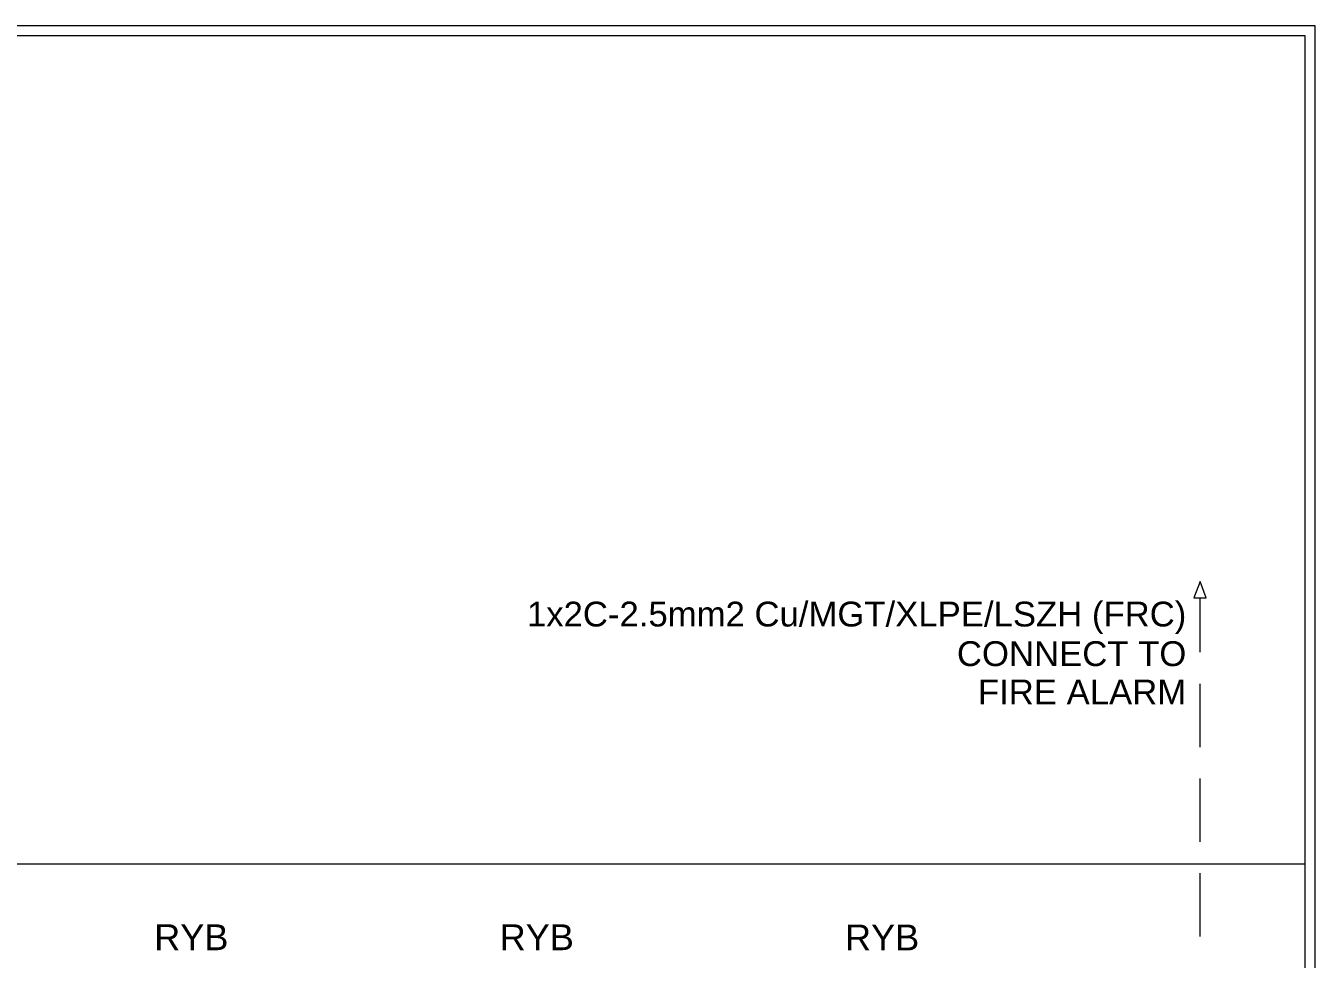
# Model space of a CAD drawing. Header units: millimetres. Extents: x -33055 to 42243, y -56860 to 24450.
# Drawn here: x 24951 to 37914, y 15063 to 24450 of the extents above; entities that cross this region are included whole.
import ezdxf
from ezdxf.enums import TextEntityAlignment as Align

# ---------------------------------------------------------------- set-up
doc = ezdxf.new("R2010")
doc.units = ezdxf.units.MM
for name, color, linetype in [('E-CTRL', 7, 'Continuous'), ('E-FRAME', 7, 'Continuous'), ('E-SLD', 7, 'Continuous'), ('E-TEXT', 7, 'Continuous')]:
    doc.layers.add(name, color=color, linetype=linetype)
doc.styles.add('ARIAL', font='arial.ttf')

msp = doc.modelspace()

# ---------------------------------------------------------------- linework, layer by layer
at = {"layer": 'E-CTRL', "color": 7, "lineweight": 0}
for p, q in [((36758, 18150), (36758, 18697)), ((36758, 17197), (36758, 17832)), ((36758, 16244), (36758, 16880)), ((36758, 15292), (36758, 15927))]:
    msp.add_line(p, q, dxfattribs=at)
at = {"layer": 'E-FRAME', "color": 7, "lineweight": 0}
msp.add_line((-32966, 16021), (37813, 16021), dxfattribs=at)
for points in [[(-33055, 24450), (-33055, -56699), (37914, -56699), (37914, 24450), (-33055, 24450)], [(-32966, 24348), (-32966, -56602), (37813, -56602), (37813, 24348), (-32966, 24348)]]:
    msp.add_lwpolyline(points, dxfattribs=at)
at = {"layer": 'E-SLD', "color": 7, "lineweight": 0}
msp.add_lwpolyline([(36758, 18862), (36695, 18697), (36818, 18697), (36758, 18862)], dxfattribs=at)

# ---------------------------------------------------------------- texts
at = {"layer": 'E-TEXT', "color": 7, "style": 'ARIAL'}
for s, height, p in [('1x2C-2.5mm2 Cu/MGT/XLPE/LSZH (FRC)', 249.75, (29989, 18409)), ('CONNECT TO', 249.8, (34312, 18011)), ('FIRE ALARM', 249.8, (34523, 17626))]:
    msp.add_text(s, height=height, dxfattribs=at).set_placement(p)
for p in [(26615, 15154), (30088, 15154), (33560, 15152)]:
    msp.add_text('RYB', height=259.9, dxfattribs=at).set_placement(p, align=Align.CENTER)

doc.saveas('drawing.dxf')
